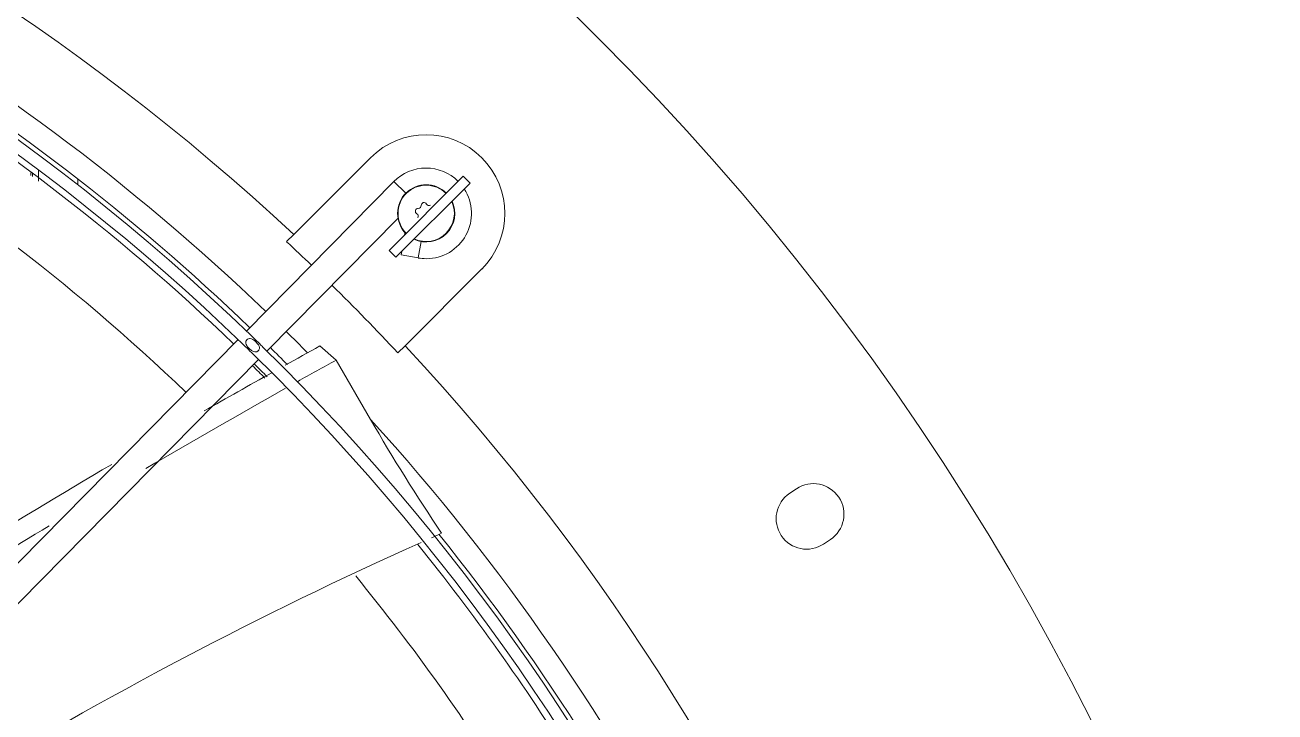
# Model space of a CAD drawing. Header units: millimetres. Extents: x 113490 to 142599, y -20467 to 115.
# Drawn here: x 130374.7 to 130636.7, y -10040 to -9895.9 of the extents above; entities that cross this region are included whole.
import ezdxf

# ---------------------------------------------------------------- set-up
doc = ezdxf.new("R2010")
doc.units = ezdxf.units.MM
doc.layers.add('DV3_0', color=7, linetype='Continuous')

msp = doc.modelspace()

# ---------------------------------------------------------------- linework, layer by layer
at = {"layer": 'DV3_0', "color": 7, "linetype": 'Continuous', "lineweight": 15}
for p, q in [((130447.12, -9923.77), (130431.01, -9939.88)), ((130377.52, -9926.32), (130377.52, -9928.67)), ((130375.93, -9927.51), (130375.93, -9926.95)), ((130376.23, -9927.17), (130376.23, -9927.73)), ((130385.75, -9929.48), (130385.75, -9928.21)), ((130452.03, -9928.77), (130421.11, -9960.12)), ((130451.01, -9943.22), (130466.57, -9927.66)), ((130467.98, -9929.07), (130452.43, -9944.63)), ((130467.98, -9929.07), (130466.57, -9927.66)), ((130425.41, -9964.3), (130452.88, -9936.45)), ((130454.27, -9939.96), (130454.35, -9939.47)), ((130431.01, -9939.88), (130429.52, -9941.37)), ((130451.01, -9943.22), (130452.43, -9944.63)), ((130453.66, -9943.4), (130453.53, -9944.16)), ((130453.53, -9944.16), (130457.14, -9944.79)), ((130454.35, -9963.22), (130470.46, -9947.1)), ((130419.36, -9961.9), (130266.62, -10116.79)), ((130439.92, -9966.2), (130436.52, -9963.24)), ((130452.86, -9964.71), (130454.35, -9963.22)), ((130270.94, -10120.95), (130423.66, -9966.08)), ((130447.14, -9978.64), (130439.92, -9966.2)), ((130536.42, -9993.19), (130535, -9994.13)), ((130542.11, -10004.78), (130543.53, -10003.83))]:
    msp.add_line(p, q, dxfattribs=at)
at = {"layer": 'DV3_0', "color": 7, "linetype": 'Continuous', "lineweight": 20}
for p, q in [((130454.52, -9931.22), (130452.03, -9928.77)), ((130457.75, -9941.35), (130457.14, -9944.79))]:
    msp.add_line(p, q, dxfattribs=at)
at = {"layer": 'DV3_0', "color": 7, "linetype": 'Continuous', "lineweight": 15}
for centre, radius, start, end in [((130105.24, -10288.99), 551.5, 15.4775, 74.5225), ((130105.24, -10288.99), 477.5, 46.9802, 133.0198), ((130105.24, -10288.99), 456, 45.9967, 135.345), ((130105.24, -10288.99), 453.5, 45.9921, 90), ((130105.24, -10288.99), 457, 46.1533, 71.5308), ((130104.95, -10289.29), 452.62, 46.1596, 59.0713), ((130458.79, -9935.44), 16.5, 315, 135), ((130458.79, -9935.44), 9.5, 45, 135.4011), ((130458.79, -9935.44), 6, 45, 225), ((130458.79, -9935.44), 5.91, 45, 225), ((130458.79, -9935.44), 9.5, 270, 32.8243), ((130458.79, -9935.44), 6, 244.4712, 25.5288), ((130458.79, -9935.44), 5.91, 244.7712, 25.2288), ((130457.12, -9934.99), 0.6, 88.8617, 241.1383), ((130457.14, -9933.79), 0.6, 268.8788, 1.1212), ((130458.34, -9933.77), 0.6, 28.8618, 181.1382), ((130459.39, -9933.19), 0.6, 208.8788, 301.1212), ((130456.54, -9936.04), 0.6, 328.8788, 61.1212), ((130105.24, -10288.99), 475.39, 46.1242, 46.989), ((130458.79, -9935.44), 9.5, 260, 270), ((130105.24, -10288.99), 475.39, 43.011, 45.4011), ((130105.24, -10288.99), 453.5, 45.5613, 45.9921), ((130105.24, -10288.99), 456, 45.5718, 45.9967), ((130105.24, -10288.99), 456, 45.5635, 45.5718), ((130105.24, -10288.99), 456, 316.0129, 45.5635), ((131324.82, -11575.64), 1840.9, 118.85102, 119.11114), ((130105.24, -10288.99), 477.5, 316.9802, 43.0198), ((130105.24, -10288.99), 453.5, 315.9918, 45.5613), ((130105.24, -10288.99), 457, 44.7675, 45.4011), ((130105.41, -10289.07), 451.61, 44.9578, 45.422), ((130104.95, -10289.29), 452.62, 44.9163, 45.3982), ((131370.63, -11647.12), 1921.39, 118.97291, 119.25077), ((131324.82, -11575.64), 1840.9, 119.21123, 119.71692), ((131370.63, -11647.12), 1921.39, 119.33543, 120.34114), ((130800.13, -9775.16), 407.44, 209.9611, 213.9179), ((131324.82, -11575.64), 1840.9, 120.41446, 122.71107), ((130539.97, -9998.51), 6.4, 303.75, 123.75), ((130538.56, -9999.45), 6.4, 123.75, 303.75), ((131370.63, -11647.12), 1921.39, 121.04565, 122.66649), ((130814.25, -10800.46), 872.22, 113.81734, 113.97137), ((130105.24, -10288.99), 457, 12.0648, 38.7918), ((130814.25, -10800.46), 872.22, 114.12782, 121.39321), ((130104.95, -10289.29), 452.62, 31.8629, 38.9292)]:
    msp.add_arc(centre, radius, start, end, dxfattribs=at)
at = {"layer": 'DV3_0', "color": 7, "linetype": 'Continuous', "lineweight": 20}
for centre, radius, start, end in [((130105.24, -10288.99), 461.75, 46.1456, 74.9574), ((130107.26, -10287.1), 435.17, 46.1979, 59.4106), ((130105.24, -10288.99), 461.75, 44.6314, 45.4011), ((130105.24, -10288.99), 461.75, 11.9044, 42.2304), ((130107.26, -10287.1), 435.17, 31.6947, 39.3007)]:
    msp.add_arc(centre, radius, start, end, dxfattribs=at)
at = {"layer": 'DV3_0', "color": 7, "linetype": 'Continuous', "lineweight": 15}
for points, knots in [([(130454.56, -9939.66), (130454.55, -9939.68), (130454.5, -9939.73), (130454.4, -9939.83), (130454.31, -9939.92), (130454.27, -9939.96)], [0.93699996, 0.93699996, 0.93699996, 0.93699996, 0.94570082, 0.97250001, 1, 1, 1, 1]), ([(130423.58, -9964.25), (130423.53, -9964.29), (130423.44, -9964.37), (130423.21, -9964.49), (130422.81, -9964.52), (130422.38, -9964.34), (130421.99, -9964.08), (130421.68, -9963.8), (130421.4, -9963.5), (130421.13, -9963.12), (130420.94, -9962.7), (130420.97, -9962.31), (130421.08, -9962.07), (130421.16, -9961.98), (130421.2, -9961.94)], [0, 0, 0, 0, 0.040419, 0.081737, 0.180004, 0.318741, 0.407079, 0.502384, 0.597672, 0.685216, 0.821732, 0.918627, 0.959704, 1, 1, 1, 1]), ([(130421.2, -9961.94), (130421.25, -9961.9), (130421.34, -9961.82), (130421.58, -9961.7), (130421.98, -9961.66), (130422.41, -9961.84), (130422.79, -9962.11), (130423.1, -9962.38), (130423.38, -9962.68), (130423.66, -9963.06), (130423.84, -9963.48), (130423.81, -9963.87), (130423.7, -9964.11), (130423.62, -9964.2), (130423.58, -9964.25)], [0, 0, 0, 0, 0.040441, 0.08184, 0.180502, 0.319168, 0.407275, 0.502441, 0.597059, 0.684342, 0.821198, 0.918588, 0.959713, 1, 1, 1, 1])]:
    msp.add_open_spline(points, degree=3, knots=knots, dxfattribs=at)

doc.saveas('drawing.dxf')
